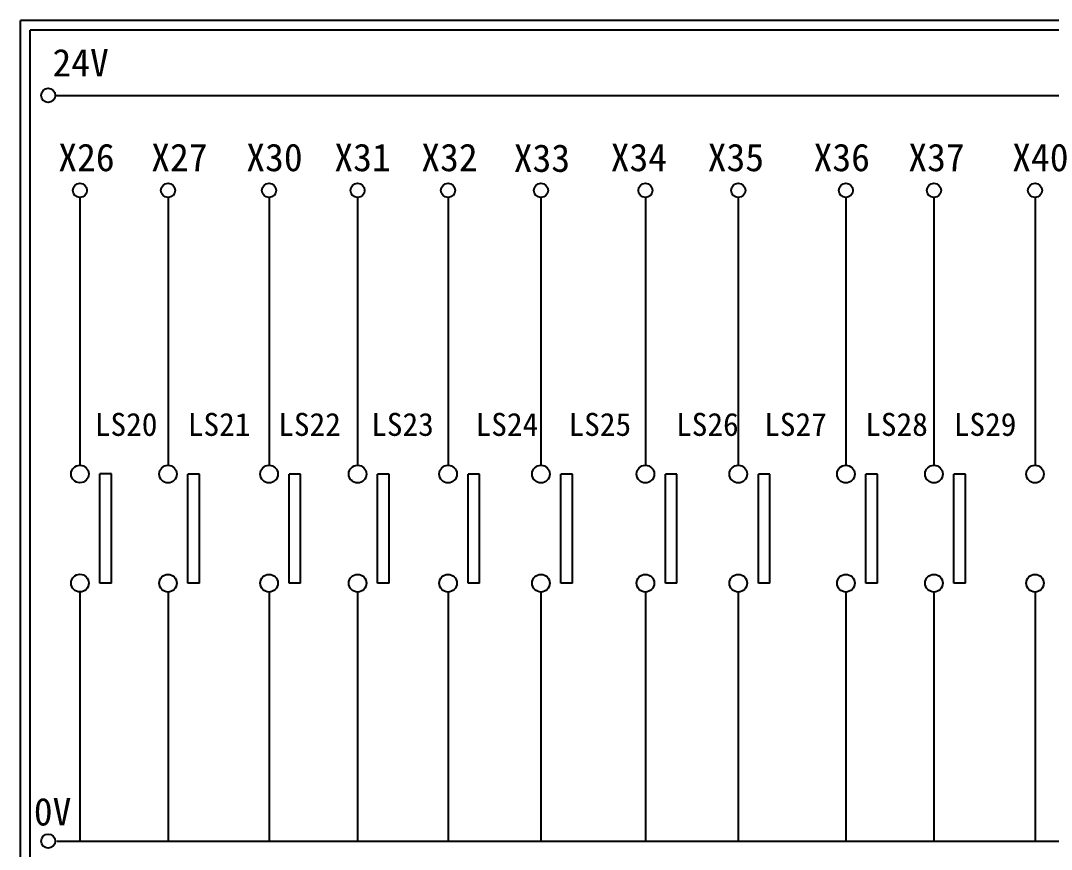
# Model space of a CAD drawing. Extents: x 325 to 612, y 3 to 207.
# Drawn here: x 325.3 to 459.7, y 98.9 to 207 of the extents above; entities that cross this region are included whole.
import ezdxf

# ---------------------------------------------------------------- set-up
doc = ezdxf.new("R2010")
doc.units = 0
doc.layers.get('0').update_dxf_attribs({"linetype": 'CONTINUOUS'})
doc.layers.add('圖框層', color=7, linetype='CONTINUOUS')
doc.layers.add('標尺寸層', color=3, linetype='CONTINUOUS')
doc.styles.add('STSL', font='KAIU.TTF')

msp = doc.modelspace()

# ---------------------------------------------------------------- linework, layer by layer
for p, q in [((337.15, 147.84), (335.65, 147.84)), ((348.64, 147.83), (347.13, 147.83)), ((361.8, 147.83), (360.3, 147.83)), ((373.34, 147.83), (371.84, 147.83)), ((385.14, 147.83), (383.63, 147.83)), ((397.25, 147.83), (395.75, 147.83)), ((410.86, 147.83), (409.36, 147.83)), ((422.97, 147.83), (421.47, 147.83)), ((436.99, 147.83), (435.48, 147.83)), ((448.47, 147.83), (446.96, 147.83)), ((337.15, 133.61), (335.65, 133.61)), ((348.64, 133.6), (347.13, 133.6)), ((361.8, 133.6), (360.3, 133.6)), ((373.34, 133.6), (371.84, 133.6)), ((385.14, 133.6), (383.63, 133.6)), ((397.25, 133.6), (395.75, 133.6)), ((410.86, 133.6), (409.36, 133.6)), ((422.97, 133.6), (421.47, 133.6)), ((436.99, 133.6), (435.48, 133.6)), ((448.47, 133.6), (446.96, 133.6))]:
    msp.add_line(p, q)
at = {"layer": '圖框層', "color": 7}
for p, q in [((612.32, 206.97), (325.32, 206.97)), ((325.32, 3), (325.32, 206.97)), ((611.07, 205.72), (326.57, 205.72)), ((326.57, 4.25), (326.57, 205.72))]:
    msp.add_line(p, q, dxfattribs=at)
at = {"layer": '標尺寸層', "color": 7}
for p, q in [((329.84, 197.22), (607.44, 197.22)), ((333.05, 183.91), (333.05, 148.99)), ((344.53, 183.91), (344.53, 148.99)), ((357.7, 183.91), (357.7, 148.99)), ((369.24, 183.91), (369.24, 148.99)), ((381.03, 183.91), (381.03, 148.99)), ((393.14, 183.91), (393.14, 148.99)), ((406.75, 183.91), (406.75, 148.99)), ((418.86, 183.91), (418.86, 148.99)), ((432.88, 183.91), (432.88, 148.99)), ((444.36, 183.91), (444.36, 148.99)), ((457.53, 183.91), (457.53, 148.99)), ((335.65, 133.61), (335.65, 147.84)), ((337.15, 133.61), (337.15, 147.84)), ((347.13, 133.6), (347.13, 147.83)), ((348.64, 133.6), (348.64, 147.83)), ((360.3, 133.6), (360.3, 147.83)), ((361.8, 133.6), (361.8, 147.83)), ((371.84, 133.6), (371.84, 147.83)), ((373.34, 133.6), (373.34, 147.83)), ((383.63, 133.6), (383.63, 147.83)), ((385.14, 133.6), (385.14, 147.83)), ((395.75, 133.6), (395.75, 147.83)), ((397.25, 133.6), (397.25, 147.83)), ((409.36, 133.6), (409.36, 147.83)), ((410.86, 133.6), (410.86, 147.83)), ((421.47, 133.6), (421.47, 147.83)), ((422.97, 133.6), (422.97, 147.83)), ((435.48, 133.6), (435.48, 147.83)), ((436.99, 133.6), (436.99, 147.83)), ((446.96, 133.6), (446.96, 147.83)), ((448.47, 133.6), (448.47, 147.83)), ((333.05, 132.46), (333.05, 99.96)), ((344.53, 132.46), (344.53, 99.96)), ((357.7, 132.46), (357.7, 99.96)), ((369.24, 132.46), (369.24, 99.96)), ((369.24, 132.45), (369.24, 99.96)), ((381.03, 132.46), (381.03, 99.96)), ((381.03, 132.45), (381.03, 99.96)), ((393.14, 132.46), (393.14, 99.96)), ((393.14, 132.45), (393.14, 99.96)), ((406.75, 132.46), (406.75, 99.96)), ((406.75, 132.45), (406.75, 99.96)), ((418.86, 132.46), (418.86, 99.96)), ((418.86, 132.45), (418.86, 99.96)), ((432.88, 132.46), (432.88, 99.96)), ((444.36, 132.46), (444.36, 99.96)), ((457.53, 132.46), (457.53, 99.96)), ((330.05, 99.96), (607.92, 99.96))]:
    msp.add_line(p, q, dxfattribs=at)
for centre, radius in [((328.92, 197.22), 0.92), ((333.05, 184.83), 0.92), ((344.53, 184.83), 0.92), ((357.7, 184.83), 0.92), ((357.7, 184.83), 0.92), ((369.24, 184.83), 0.92), ((381.03, 184.83), 0.92), ((393.14, 184.83), 0.92), ((406.75, 184.83), 0.92), ((418.86, 184.83), 0.92), ((432.88, 184.83), 0.92), ((444.36, 184.83), 0.92), ((457.53, 184.83), 0.92), ((457.53, 184.83), 0.92), ((333.05, 147.84), 1.15), ((344.53, 147.83), 1.15), ((357.7, 147.83), 1.15), ((369.24, 147.83), 1.15), ((381.03, 147.83), 1.15), ((393.14, 147.83), 1.15), ((406.75, 147.83), 1.15), ((418.86, 147.83), 1.15), ((432.88, 147.83), 1.15), ((444.36, 147.83), 1.15), ((457.53, 147.83), 1.15), ((333.05, 133.61), 1.15), ((344.53, 133.6), 1.15), ((357.7, 133.6), 1.15), ((369.24, 133.6), 1.15), ((381.03, 133.6), 1.15), ((393.14, 133.6), 1.15), ((406.75, 133.6), 1.15), ((418.86, 133.6), 1.15), ((432.88, 133.6), 1.15), ((444.36, 133.6), 1.15), ((457.53, 133.6), 1.15), ((328.92, 99.96), 0.92)]:
    msp.add_circle(centre, radius, dxfattribs=at)

# ---------------------------------------------------------------- texts
at = {"layer": '圖框層', "color": 4, "style": 'STSL'}
for s, height, p in [('24V', 3.6, (329.47, 199.68)), ('X26', 3.6, (330.23, 187.33)), ('X27', 3.6, (342.34, 187.33)), ('X30', 3.6, (354.73, 187.33)), ('X31', 3.6, (366.21, 187.33)), ('X32', 3.6, (377.54, 187.33)), ('X33', 3.6, (389.59, 187.24)), ('X34', 3.6, (402.23, 187.33)), ('X35', 3.6, (414.87, 187.33)), ('X36', 3.6, (428.67, 187.33)), ('X37', 3.6, (441.02, 187.33)), ('X40', 3.6, (454.56, 187.33)), ('LS20', 3, (334.99, 152.81)), ('LS21', 3, (347.11, 152.81)), ('LS22', 3, (358.9, 152.81)), ('LS23', 3, (371.01, 152.81)), ('LS24', 3, (384.62, 152.81)), ('LS25', 3, (396.73, 152.81)), ('LS26', 3, (410.75, 152.81)), ('LS27', 3, (422.23, 152.81)), ('LS28', 3, (435.4, 152.81)), ('LS29', 3, (446.94, 152.81)), ('0V', 3.6, (327.04, 102))]:
    msp.add_text(s, height=height, dxfattribs=at).set_placement(p)

doc.saveas('drawing.dxf')
